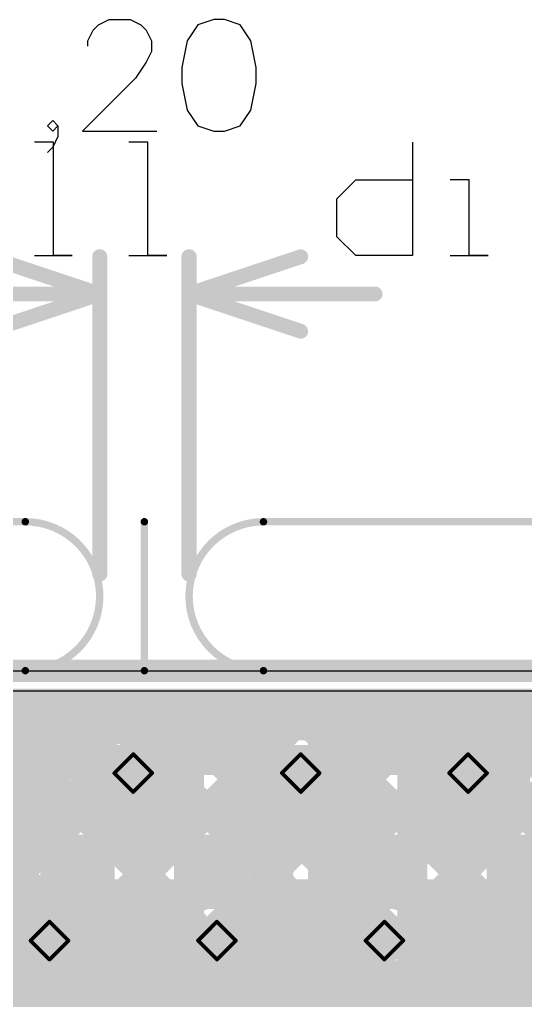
# Model space of a CAD drawing. Header units: millimetres. Extents: x 13 to 259, y -2 to 326.
# Drawn here: x 117.12 to 123.92, y 132.37 to 145.54 of the extents above; entities that cross this region are included whole.
import ezdxf

# ---------------------------------------------------------------- set-up
doc = ezdxf.new("R2010")
doc.units = ezdxf.units.MM
for name, color, linetype in [('BottomLayer', 5, 'Continuous'), ('ConnectLayer', 7, 'Continuous'), ('DrillDrawing', 1, 'Continuous'), ('Mechanical14', 56, 'Continuous'), ('Mechanical34', 56, 'Continuous'), ('Mechanical9', 56, 'Continuous'), ('MidLayer1', 16, 'Continuous'), ('MidLayer2', 76, 'Continuous'), ('MidLayer3', 90, 'Continuous'), ('MidLayer4', 156, 'Continuous'), ('MidLayer5', 130, 'Continuous'), ('MidLayer6', 216, 'Continuous'), ('MultiLayer', 9, 'Continuous'), ('TopLayer', 1, 'Continuous')]:
    doc.layers.add(name, color=color, linetype=linetype)

msp = doc.modelspace()

# ---------------------------------------------------------------- linework, layer by layer
at = {"layer": 'BottomLayer', "const_width": 0.3}
for points in [[(118.5, 135.425, 1), (118.8, 135.425, 1)], [(120.75, 135.425, 1), (121.05, 135.425, 1)], [(123, 135.425, 1), (123.3, 135.425, 1)], [(117.375, 133.175, 1), (117.675, 133.175, 1)], [(119.625, 133.175, 1), (119.925, 133.175, 1)], [(121.875, 133.175, 1), (122.175, 133.175, 1)]]:
    msp.add_lwpolyline(points, format="xyb", close=True, dxfattribs=at)
at = {"layer": 'ConnectLayer'}
msp.add_line((67.8, 136.8), (151.8, 136.8), dxfattribs=at)
msp.add_line((67.8, 136.8), (151.8, 136.8), dxfattribs=at)
at = {"layer": 'ConnectLayer', "const_width": 0.4}
for points in [[(90.1, 136.36), (151.36, 136.36)], [(90.1, 136.36), (151.36, 136.36)], [(112.67, 131.338), (117.692, 136.36)], [(113.107, 136.36), (117.521, 131.946)], [(113.614, 131.433), (118.541, 136.36)], [(113.955, 136.36), (117.945, 132.37)], [(114.637, 136.36), (132.031, 136.36)], [(114.637, 136.36), (132.031, 136.36)], [(114.707, 131.678), (119.389, 136.36)], [(114.804, 136.36), (118.452, 132.711)], [(115.156, 131.278), (120.238, 136.36)], [(115.534, 130.808), (121.087, 136.36)], [(115.652, 136.36), (119.301, 132.711)], [(115.658, 133.477), (118.541, 136.36)], [(115.658, 133.477), (118.541, 136.36)], [(116.501, 136.36), (119.28, 133.581)], [(116.501, 136.36), (119.28, 133.581)], [(116.501, 136.36), (120.149, 132.711)], [(116.995, 135.662), (117.692, 136.36)], [(116.995, 135.662), (117.692, 136.36)], [(117, 132.35), (117, 136.36)], [(117.349, 136.36), (118.053, 135.656)], [(117.349, 136.36), (118.053, 135.656)], [(117.349, 136.36), (120.998, 132.711)], [(117.6, 132.35), (117.6, 136.36)], [(118.198, 136.36), (118.509, 136.049)], [(118.198, 136.36), (118.509, 136.049)], [(118.198, 136.36), (121.847, 132.711)], [(118.2, 132.35), (118.2, 136.36)], [(118.287, 132.711), (121.935, 136.36)], [(118.8, 132.35), (118.8, 136.36)], [(118.994, 135.965), (119.389, 136.36)], [(118.994, 135.965), (119.389, 136.36)], [(119.047, 136.36), (121.688, 133.719)], [(119.047, 136.36), (121.688, 133.719)], [(119.047, 136.36), (122.695, 132.711)], [(119.135, 132.711), (122.784, 136.36)], [(119.29, 135.412), (120.238, 136.36)], [(119.29, 135.412), (120.238, 136.36)], [(119.4, 132.35), (119.4, 136.36)], [(119.895, 136.36), (120.414, 135.841)], [(119.895, 136.36), (120.414, 135.841)], [(119.895, 136.36), (123.544, 132.711)], [(119.984, 132.711), (123.632, 136.36)], [(120, 132.35), (120, 136.36)], [(120.131, 133.707), (122.784, 136.36)], [(120.131, 133.707), (122.784, 136.36)], [(120.6, 132.35), (120.6, 136.36)], [(120.744, 136.36), (121.058, 136.045)], [(120.744, 136.36), (121.058, 136.045)], [(120.744, 136.36), (124.392, 132.711)], [(120.78, 136.054), (121.087, 136.36)], [(120.78, 136.054), (121.087, 136.36)], [(120.832, 132.711), (124.481, 136.36)], [(121.2, 132.35), (121.2, 136.36)], [(121.4, 135.825), (121.935, 136.36)], [(121.4, 135.825), (121.935, 136.36)], [(121.592, 136.36), (122.51, 135.442)], [(121.592, 136.36), (122.51, 135.442)], [(121.592, 136.36), (125.241, 132.711)], [(121.681, 132.711), (125.329, 136.36)], [(121.8, 132.35), (121.8, 136.36)], [(122.4, 132.35), (122.4, 136.36)], [(122.441, 136.36), (122.825, 135.976)], [(122.441, 136.36), (122.825, 135.976)], [(122.441, 136.36), (126.841, 131.96)], [(122.529, 132.711), (126.178, 136.36)], [(122.533, 133.564), (125.329, 136.36)], [(122.533, 133.564), (125.329, 136.36)], [(123, 132.35), (123, 136.36)], [(123.289, 136.36), (126.048, 133.601)], [(123.289, 136.36), (126.048, 133.601)], [(123.289, 136.36), (127.689, 131.96)], [(123.315, 136.043), (123.632, 136.36)], [(123.315, 136.043), (123.632, 136.36)], [(123.378, 132.711), (127.026, 136.36)], [(123.6, 132.35), (123.6, 136.36)], [(123.755, 135.634), (124.481, 136.36)], [(123.755, 135.634), (124.481, 136.36)], [(68.24, 136.2), (151.36, 136.2)], [(68.24, 135.6), (151.36, 135.6)], [(118.125, 133.398), (120.271, 135.545)], [(118.125, 133.398), (120.271, 135.545)], [(121.52, 135.583), (123.684, 133.42)], [(121.52, 135.583), (123.684, 133.42)], [(119.274, 135.284), (121.385, 133.173)], [(119.274, 135.284), (121.385, 133.173)], [(120.414, 133.142), (122.532, 135.26)], [(120.414, 133.142), (122.532, 135.26)], [(114.707, 131.678), (118.11, 135.081)], [(115.619, 132.59), (118.11, 135.081)], [(116.936, 135.076), (121.331, 130.681)], [(116.936, 135.076), (119.422, 132.59)], [(123.701, 135.1), (126.025, 132.776)], [(123.701, 135.1), (126.025, 132.776)], [(68.24, 135), (151.36, 135)], [(118.284, 128.466), (124.876, 135.058)], [(122.356, 132.538), (124.876, 135.058)], [(115.223, 129.648), (120.5, 134.925)], [(118.165, 132.59), (120.5, 134.925)], [(118.881, 134.828), (119.909, 133.801)], [(118.881, 134.828), (119.909, 133.801)], [(121.316, 134.939), (126.559, 129.696)], [(121.316, 134.939), (123.615, 132.64)], [(121.928, 133.808), (122.941, 134.82)], [(121.928, 133.808), (122.941, 134.82)], [(116.378, 134.785), (117.368, 133.796)], [(116.378, 134.785), (117.368, 133.796)], [(117.675, 133.797), (118.663, 134.785)], [(117.675, 133.797), (118.663, 134.785)], [(123.167, 134.785), (124.15, 133.803)], [(123.167, 134.785), (124.15, 133.803)], [(68.24, 134.4), (151.36, 134.4)], [(68.24, 133.8), (151.36, 133.8)], [(115.735, 133.732), (119.832, 129.635)], [(116.121, 128.001), (121.392, 133.272)], [(120.401, 133.309), (123.266, 130.444)], [(120.401, 133.309), (121.119, 132.59)], [(120.711, 132.59), (121.392, 133.272)], [(68.24, 133.2), (151.36, 133.2)], [(118.146, 133.018), (121.636, 129.528)], [(118.146, 133.018), (118.574, 132.59)], [(121.766, 131.1), (123.661, 132.995)], [(123.306, 132.64), (123.661, 132.995)], [(122.569, 132.838), (125.548, 129.859)], [(122.569, 132.838), (122.771, 132.636)], [(115.54, 129.116), (119.243, 132.819)], [(115.875, 130.3), (118.287, 132.711)], [(115.875, 130.3), (118.287, 132.711)], [(118.287, 132.711), (125.923, 132.711)], [(119.014, 132.59), (119.243, 132.819)], [(111.689, 132.6), (151.36, 132.6)], [(113.698, 124.729), (121.636, 132.667)], [(115.088, 132.59), (117.265, 132.59)], [(115.534, 130.808), (117.302, 132.575)], [(117.742, 132.573), (120.35, 129.966)], [(117.785, 132.59), (119.515, 132.59)], [(120.035, 132.59), (121.765, 132.59)], [(120.181, 132.68), (121.762, 131.099)], [(120.181, 132.68), (120.271, 132.59)], [(121.559, 132.59), (121.636, 132.667)], [(122.839, 132.64), (123.924, 132.64)], [(115.713, 128.441), (119.808, 132.536)], [(122.023, 132.535), (123.534, 131.024)], [(122.381, 130.866), (124.08, 132.565)], [(111.939, 132.35), (146.59, 132.35)]]:
    msp.add_lwpolyline(points, dxfattribs=at)
at = {"layer": 'ConnectLayer'}
for points, const_width in [([(116.9, 136.36, 1), (117.1, 136.36, 1)], 0.2), ([(117.249, 136.36, 1), (117.449, 136.36, 1)], 0.2), ([(117.249, 136.36, 1), (117.449, 136.36, 1)], 0.2), ([(117.249, 136.36, 1), (117.449, 136.36, 1)], 0.2), ([(117.5, 136.36, 1), (117.7, 136.36, 1)], 0.2), ([(117.592, 136.36, 1), (117.792, 136.36, 1)], 0.2), ([(117.592, 136.36, 1), (117.792, 136.36, 1)], 0.2), ([(117.592, 136.36, 1), (117.792, 136.36, 1)], 0.2), ([(118.098, 136.36, 1), (118.298, 136.36, 1)], 0.2), ([(118.098, 136.36, 1), (118.298, 136.36, 1)], 0.2), ([(118.098, 136.36, 1), (118.298, 136.36, 1)], 0.2), ([(118.1, 136.36, 1), (118.3, 136.36, 1)], 0.2), ([(118.441, 136.36, 1), (118.641, 136.36, 1)], 0.2), ([(118.441, 136.36, 1), (118.641, 136.36, 1)], 0.2), ([(118.441, 136.36, 1), (118.641, 136.36, 1)], 0.2), ([(118.7, 136.36, 1), (118.9, 136.36, 1)], 0.2), ([(118.947, 136.36, 1), (119.147, 136.36, 1)], 0.2), ([(118.947, 136.36, 1), (119.147, 136.36, 1)], 0.2), ([(118.947, 136.36, 1), (119.147, 136.36, 1)], 0.2), ([(119.289, 136.36, 1), (119.489, 136.36, 1)], 0.2), ([(119.289, 136.36, 1), (119.489, 136.36, 1)], 0.2), ([(119.289, 136.36, 1), (119.489, 136.36, 1)], 0.2), ([(119.3, 136.36, 1), (119.5, 136.36, 1)], 0.2), ([(119.795, 136.36, 1), (119.995, 136.36, 1)], 0.2), ([(119.795, 136.36, 1), (119.995, 136.36, 1)], 0.2), ([(119.795, 136.36, 1), (119.995, 136.36, 1)], 0.2), ([(119.9, 136.36, 1), (120.1, 136.36, 1)], 0.2), ([(120.138, 136.36, 1), (120.338, 136.36, 1)], 0.2), ([(120.138, 136.36, 1), (120.338, 136.36, 1)], 0.2), ([(120.138, 136.36, 1), (120.338, 136.36, 1)], 0.2), ([(120.5, 136.36, 1), (120.7, 136.36, 1)], 0.2), ([(120.644, 136.36, 1), (120.844, 136.36, 1)], 0.2), ([(120.644, 136.36, 1), (120.844, 136.36, 1)], 0.2), ([(120.644, 136.36, 1), (120.844, 136.36, 1)], 0.2), ([(120.987, 136.36, 1), (121.187, 136.36, 1)], 0.2), ([(120.987, 136.36, 1), (121.187, 136.36, 1)], 0.2), ([(120.987, 136.36, 1), (121.187, 136.36, 1)], 0.2), ([(121.1, 136.36, 1), (121.3, 136.36, 1)], 0.2), ([(121.492, 136.36, 1), (121.692, 136.36, 1)], 0.2), ([(121.492, 136.36, 1), (121.692, 136.36, 1)], 0.2), ([(121.492, 136.36, 1), (121.692, 136.36, 1)], 0.2), ([(121.7, 136.36, 1), (121.9, 136.36, 1)], 0.2), ([(121.835, 136.36, 1), (122.035, 136.36, 1)], 0.2), ([(121.835, 136.36, 1), (122.035, 136.36, 1)], 0.2), ([(121.835, 136.36, 1), (122.035, 136.36, 1)], 0.2), ([(122.3, 136.36, 1), (122.5, 136.36, 1)], 0.2), ([(122.341, 136.36, 1), (122.541, 136.36, 1)], 0.2), ([(122.341, 136.36, 1), (122.541, 136.36, 1)], 0.2), ([(122.341, 136.36, 1), (122.541, 136.36, 1)], 0.2), ([(122.684, 136.36, 1), (122.884, 136.36, 1)], 0.2), ([(122.684, 136.36, 1), (122.884, 136.36, 1)], 0.2), ([(122.684, 136.36, 1), (122.884, 136.36, 1)], 0.2), ([(122.9, 136.36, 1), (123.1, 136.36, 1)], 0.2), ([(123.189, 136.36, 1), (123.389, 136.36, 1)], 0.2), ([(123.189, 136.36, 1), (123.389, 136.36, 1)], 0.2), ([(123.189, 136.36, 1), (123.389, 136.36, 1)], 0.2), ([(123.5, 136.36, 1), (123.7, 136.36, 1)], 0.2), ([(123.532, 136.36, 1), (123.732, 136.36, 1)], 0.2), ([(123.532, 136.36, 1), (123.732, 136.36, 1)], 0.2), ([(123.532, 136.36, 1), (123.732, 136.36, 1)], 0.2), ([(117.04, 135.425, 1), (115.76, 135.425, 1)], 0.4), ([(117.04, 135.425, 1), (115.76, 135.425, 1)], 0.4), ([(119.29, 135.425, 1), (118.01, 135.425, 1)], 0.4), ([(119.29, 135.425, 1), (118.01, 135.425, 1)], 0.4), ([(118.409, 136.049, 1), (118.609, 136.049, 1)], 0.2), ([(118.409, 136.049, 1), (118.609, 136.049, 1)], 0.2), ([(121.54, 135.425, 1), (120.26, 135.425, 1)], 0.4), ([(121.54, 135.425, 1), (120.26, 135.425, 1)], 0.4), ([(120.68, 136.054, 1), (120.88, 136.054, 1)], 0.2), ([(120.68, 136.054, 1), (120.88, 136.054, 1)], 0.2), ([(120.958, 136.045, 1), (121.158, 136.045, 1)], 0.2), ([(120.958, 136.045, 1), (121.158, 136.045, 1)], 0.2), ([(123.79, 135.425, 1), (122.51, 135.425, 1)], 0.4), ([(123.79, 135.425, 1), (122.51, 135.425, 1)], 0.4), ([(123.215, 136.043, 1), (123.415, 136.043, 1)], 0.2), ([(123.215, 136.043, 1), (123.415, 136.043, 1)], 0.2), ([(118.894, 135.965, 1), (119.094, 135.965, 1)], 0.2), ([(118.894, 135.965, 1), (119.094, 135.965, 1)], 0.2), ([(122.725, 135.976, 1), (122.925, 135.976, 1)], 0.2), ([(122.725, 135.976, 1), (122.925, 135.976, 1)], 0.2), ([(120.314, 135.841, 1), (120.514, 135.841, 1)], 0.2), ([(120.314, 135.841, 1), (120.514, 135.841, 1)], 0.2), ([(121.3, 135.825, 1), (121.5, 135.825, 1)], 0.2), ([(121.3, 135.825, 1), (121.5, 135.825, 1)], 0.2), ([(116.895, 135.662, 1), (117.095, 135.662, 1)], 0.2), ([(116.895, 135.662, 1), (117.095, 135.662, 1)], 0.2), ([(117.953, 135.656, 1), (118.153, 135.656, 1)], 0.2), ([(117.953, 135.656, 1), (118.153, 135.656, 1)], 0.2), ([(123.655, 135.634, 1), (123.855, 135.634, 1)], 0.2), ([(123.655, 135.634, 1), (123.855, 135.634, 1)], 0.2), ([(120.171, 135.545, 1), (120.371, 135.545, 1)], 0.2), ([(120.171, 135.545, 1), (120.371, 135.545, 1)], 0.2), ([(121.42, 135.583, 1), (121.62, 135.583, 1)], 0.2), ([(121.42, 135.583, 1), (121.62, 135.583, 1)], 0.2), ([(116.94, 135.425, 1), (117.14, 135.425, 1)], 0.2), ([(116.94, 135.425, 1), (117.14, 135.425, 1)], 0.2), ([(117.91, 135.425, 1), (118.11, 135.425, 1)], 0.2), ([(117.91, 135.425, 1), (118.11, 135.425, 1)], 0.2), ([(119.19, 135.425, 1), (119.39, 135.425, 1)], 0.2), ([(119.19, 135.425, 1), (119.39, 135.425, 1)], 0.2), ([(119.19, 135.412, 1), (119.39, 135.412, 1)], 0.2), ([(119.19, 135.412, 1), (119.39, 135.412, 1)], 0.2), ([(120.16, 135.425, 1), (120.36, 135.425, 1)], 0.2), ([(120.16, 135.425, 1), (120.36, 135.425, 1)], 0.2), ([(121.44, 135.425, 1), (121.64, 135.425, 1)], 0.2), ([(121.44, 135.425, 1), (121.64, 135.425, 1)], 0.2), ([(122.41, 135.442, 1), (122.61, 135.442, 1)], 0.2), ([(122.41, 135.442, 1), (122.61, 135.442, 1)], 0.2), ([(122.41, 135.425, 1), (122.61, 135.425, 1)], 0.2), ([(122.41, 135.425, 1), (122.61, 135.425, 1)], 0.2), ([(123.69, 135.425, 1), (123.89, 135.425, 1)], 0.2), ([(123.69, 135.425, 1), (123.89, 135.425, 1)], 0.2), ([(119.174, 135.284, 1), (119.374, 135.284, 1)], 0.2), ([(119.174, 135.284, 1), (119.374, 135.284, 1)], 0.2), ([(122.432, 135.26, 1), (122.632, 135.26, 1)], 0.2), ([(122.432, 135.26, 1), (122.632, 135.26, 1)], 0.2), ([(116.836, 135.076, 1), (117.036, 135.076, 1)], 0.2), ([(116.836, 135.076, 1), (117.036, 135.076, 1)], 0.2), ([(118.01, 135.081, 1), (118.21, 135.081, 1)], 0.2), ([(118.01, 135.081, 1), (118.21, 135.081, 1)], 0.2), ([(123.601, 135.1, 1), (123.801, 135.1, 1)], 0.2), ([(123.601, 135.1, 1), (123.801, 135.1, 1)], 0.2), ([(118.781, 134.828, 1), (118.981, 134.828, 1)], 0.2), ([(118.781, 134.828, 1), (118.981, 134.828, 1)], 0.2), ([(120.4, 134.925, 1), (120.6, 134.925, 1)], 0.2), ([(120.4, 134.925, 1), (120.6, 134.925, 1)], 0.2), ([(121.216, 134.939, 1), (121.416, 134.939, 1)], 0.2), ([(121.216, 134.939, 1), (121.416, 134.939, 1)], 0.2), ([(122.841, 134.82, 1), (123.041, 134.82, 1)], 0.2), ([(122.841, 134.82, 1), (123.041, 134.82, 1)], 0.2), ([(118.563, 134.785, 1), (118.763, 134.785, 1)], 0.2), ([(118.563, 134.785, 1), (118.763, 134.785, 1)], 0.2), ([(123.067, 134.785, 1), (123.267, 134.785, 1)], 0.2), ([(123.067, 134.785, 1), (123.267, 134.785, 1)], 0.2), ([(118.165, 133.175, 1), (116.885, 133.175, 1)], 0.4), ([(117.268, 133.796, 1), (117.468, 133.796, 1)], 0.2), ([(117.268, 133.796, 1), (117.468, 133.796, 1)], 0.2), ([(117.575, 133.797, 1), (117.775, 133.797, 1)], 0.2), ([(117.575, 133.797, 1), (117.775, 133.797, 1)], 0.2), ([(120.415, 133.175, 1), (119.135, 133.175, 1)], 0.4), ([(119.809, 133.801, 1), (120.009, 133.801, 1)], 0.2), ([(119.809, 133.801, 1), (120.009, 133.801, 1)], 0.2), ([(122.665, 133.175, 1), (121.385, 133.175, 1)], 0.4), ([(121.828, 133.808, 1), (122.028, 133.808, 1)], 0.2), ([(121.828, 133.808, 1), (122.028, 133.808, 1)], 0.2), ([(124.915, 133.175, 1), (123.635, 133.175, 1)], 0.4), ([(120.031, 133.707, 1), (120.231, 133.707, 1)], 0.2), ([(120.031, 133.707, 1), (120.231, 133.707, 1)], 0.2), ([(121.588, 133.719, 1), (121.788, 133.719, 1)], 0.2), ([(121.588, 133.719, 1), (121.788, 133.719, 1)], 0.2), ([(119.18, 133.581, 1), (119.38, 133.581, 1)], 0.2), ([(119.18, 133.581, 1), (119.38, 133.581, 1)], 0.2), ([(122.433, 133.564, 1), (122.633, 133.564, 1)], 0.2), ([(122.433, 133.564, 1), (122.633, 133.564, 1)], 0.2), ([(118.025, 133.398, 1), (118.225, 133.398, 1)], 0.2), ([(118.025, 133.398, 1), (118.225, 133.398, 1)], 0.2), ([(123.584, 133.42, 1), (123.784, 133.42, 1)], 0.2), ([(123.584, 133.42, 1), (123.784, 133.42, 1)], 0.2), ([(120.301, 133.309, 1), (120.501, 133.309, 1)], 0.2), ([(120.301, 133.309, 1), (120.501, 133.309, 1)], 0.2), ([(121.292, 133.272, 1), (121.492, 133.272, 1)], 0.2), ([(121.292, 133.272, 1), (121.492, 133.272, 1)], 0.2), ([(118.065, 133.175, 1), (118.265, 133.175, 1)], 0.2), ([(118.065, 133.175, 1), (118.265, 133.175, 1)], 0.2), ([(118.065, 133.175, 1), (118.265, 133.175, 1)], 0.2), ([(119.035, 133.175, 1), (119.235, 133.175, 1)], 0.2), ([(120.314, 133.142, 1), (120.514, 133.142, 1)], 0.2), ([(120.314, 133.142, 1), (120.514, 133.142, 1)], 0.2), ([(120.315, 133.175, 1), (120.515, 133.175, 1)], 0.2), ([(120.315, 133.175, 1), (120.515, 133.175, 1)], 0.2), ([(120.315, 133.175, 1), (120.515, 133.175, 1)], 0.2), ([(121.285, 133.175, 1), (121.485, 133.175, 1)], 0.2), ([(121.285, 133.173, 1), (121.485, 133.173, 1)], 0.2), ([(121.285, 133.173, 1), (121.485, 133.173, 1)], 0.2), ([(122.565, 133.175, 1), (122.765, 133.175, 1)], 0.2), ([(122.565, 133.175, 1), (122.765, 133.175, 1)], 0.2), ([(122.565, 133.175, 1), (122.765, 133.175, 1)], 0.2), ([(123.535, 133.175, 1), (123.735, 133.175, 1)], 0.2), ([(118.046, 133.018, 1), (118.246, 133.018, 1)], 0.2), ([(118.046, 133.018, 1), (118.246, 133.018, 1)], 0.2), ([(123.561, 132.995, 1), (123.761, 132.995, 1)], 0.2), ([(123.561, 132.995, 1), (123.761, 132.995, 1)], 0.2), ([(122.469, 132.838, 1), (122.669, 132.838, 1)], 0.2), ([(122.469, 132.838, 1), (122.669, 132.838, 1)], 0.2), ([(118.187, 132.711, 1), (118.387, 132.711, 1)], 0.2), ([(118.187, 132.711, 1), (118.387, 132.711, 1)], 0.2), ([(118.187, 132.711, 1), (118.387, 132.711, 1)], 0.2), ([(118.187, 132.711, 1), (118.387, 132.711, 1)], 0.2), ([(118.352, 132.711, 1), (118.552, 132.711, 1)], 0.2), ([(119.035, 132.711, 1), (119.235, 132.711, 1)], 0.2), ([(119.143, 132.819, 1), (119.343, 132.819, 1)], 0.2), ([(119.143, 132.819, 1), (119.343, 132.819, 1)], 0.2), ([(119.201, 132.711, 1), (119.401, 132.711, 1)], 0.2), ([(119.884, 132.711, 1), (120.084, 132.711, 1)], 0.2), ([(120.049, 132.711, 1), (120.249, 132.711, 1)], 0.2), ([(120.732, 132.711, 1), (120.932, 132.711, 1)], 0.2), ([(120.898, 132.711, 1), (121.098, 132.711, 1)], 0.2), ([(121.581, 132.711, 1), (121.781, 132.711, 1)], 0.2), ([(121.747, 132.711, 1), (121.947, 132.711, 1)], 0.2), ([(122.429, 132.711, 1), (122.629, 132.711, 1)], 0.2), ([(122.595, 132.711, 1), (122.795, 132.711, 1)], 0.2), ([(123.278, 132.711, 1), (123.478, 132.711, 1)], 0.2), ([(123.444, 132.711, 1), (123.644, 132.711, 1)], 0.2), ([(117.165, 132.59, 1), (117.365, 132.59, 1)], 0.2), ([(117.165, 132.59, 1), (117.365, 132.59, 1)], 0.2), ([(117.202, 132.575, 1), (117.402, 132.575, 1)], 0.2), ([(117.642, 132.573, 1), (117.842, 132.573, 1)], 0.2), ([(117.685, 132.59, 1), (117.885, 132.59, 1)], 0.2), ([(117.685, 132.59, 1), (117.885, 132.59, 1)], 0.2), ([(118.065, 132.59, 1), (118.265, 132.59, 1)], 0.2), ([(118.474, 132.59, 1), (118.674, 132.59, 1)], 0.2), ([(118.914, 132.59, 1), (119.114, 132.59, 1)], 0.2), ([(119.322, 132.59, 1), (119.522, 132.59, 1)], 0.2), ([(119.415, 132.59, 1), (119.615, 132.59, 1)], 0.2), ([(119.415, 132.59, 1), (119.615, 132.59, 1)], 0.2), ([(119.935, 132.59, 1), (120.135, 132.59, 1)], 0.2), ([(119.935, 132.59, 1), (120.135, 132.59, 1)], 0.2), ([(120.081, 132.68, 1), (120.281, 132.68, 1)], 0.2), ([(120.081, 132.68, 1), (120.281, 132.68, 1)], 0.2), ([(120.171, 132.59, 1), (120.371, 132.59, 1)], 0.2), ([(120.611, 132.59, 1), (120.811, 132.59, 1)], 0.2), ([(121.019, 132.59, 1), (121.219, 132.59, 1)], 0.2), ([(121.459, 132.59, 1), (121.659, 132.59, 1)], 0.2), ([(121.536, 132.667, 1), (121.736, 132.667, 1)], 0.2), ([(121.536, 132.667, 1), (121.736, 132.667, 1)], 0.2), ([(121.665, 132.59, 1), (121.865, 132.59, 1)], 0.2), ([(121.665, 132.59, 1), (121.865, 132.59, 1)], 0.2), ([(122.149, 132.576, 1), (122.349, 132.576, 1)], 0.2), ([(122.149, 132.576, 1), (122.349, 132.576, 1)], 0.2), ([(122.149, 132.576, 1), (122.349, 132.576, 1)], 0.2), ([(122.671, 132.636, 1), (122.871, 132.636, 1)], 0.2), ([(122.739, 132.64, 1), (122.939, 132.64, 1)], 0.2), ([(122.739, 132.64, 1), (122.939, 132.64, 1)], 0.2), ([(122.739, 132.64, 1), (122.939, 132.64, 1)], 0.2), ([(123.206, 132.64, 1), (123.406, 132.64, 1)], 0.2), ([(123.515, 132.64, 1), (123.715, 132.64, 1)], 0.2), ([(123.824, 132.64, 1), (124.024, 132.64, 1)], 0.2), ([(123.824, 132.64, 1), (124.024, 132.64, 1)], 0.2), ([(119.708, 132.536, 1), (119.908, 132.536, 1)], 0.2), ([(121.923, 132.535, 1), (122.123, 132.535, 1)], 0.2), ([(122.256, 132.538, 1), (122.456, 132.538, 1)], 0.2), ([(122.354, 132.479, 1), (122.554, 132.479, 1)], 0.2), ([(122.354, 132.479, 1), (122.554, 132.479, 1)], 0.2), ([(122.354, 132.479, 1), (122.554, 132.479, 1)], 0.2), ([(122.354, 132.479, 1), (122.554, 132.479, 1)], 0.2), ([(123.98, 132.565, 1), (124.18, 132.565, 1)], 0.2), ([(116.9, 132.35, 1), (117.1, 132.35, 1)], 0.2), ([(117.5, 132.35, 1), (117.7, 132.35, 1)], 0.2), ([(117.845, 132.37, 1), (118.045, 132.37, 1)], 0.2), ([(118.1, 132.35, 1), (118.3, 132.35, 1)], 0.2), ([(118.7, 132.35, 1), (118.9, 132.35, 1)], 0.2), ([(119.3, 132.35, 1), (119.5, 132.35, 1)], 0.2), ([(119.9, 132.35, 1), (120.1, 132.35, 1)], 0.2), ([(120.5, 132.35, 1), (120.7, 132.35, 1)], 0.2), ([(121.1, 132.35, 1), (121.3, 132.35, 1)], 0.2), ([(121.7, 132.35, 1), (121.9, 132.35, 1)], 0.2), ([(122.3, 132.35, 1), (122.5, 132.35, 1)], 0.2), ([(122.9, 132.35, 1), (123.1, 132.35, 1)], 0.2), ([(123.5, 132.35, 1), (123.7, 132.35, 1)], 0.2)]:
    msp.add_lwpolyline(points, format="xyb", close=True, dxfattribs=dict(at, const_width=const_width))
at = {"layer": 'ConnectLayer', "const_width": 0.4}
for points in [[(117.265, 132.59, -1.843186), (118.165, 133.175)], [(119.515, 132.59, -1.843186), (120.415, 133.175)], [(121.765, 132.59, -1.843186), (122.665, 133.175)], [(123.924, 132.64, -1.676089), (124.915, 133.175)], [(118.165, 133.175, -0.296564), (117.785, 132.59)], [(120.415, 133.175, -0.296564), (120.035, 132.59)], [(122.665, 133.175, -0.312894), (122.249, 132.576)], [(122.249, 132.576, -0.105935), (122.454, 132.479)], [(122.249, 132.576, -0.105935), (122.454, 132.479)], [(122.454, 132.479, -0.201149), (122.839, 132.64)], [(122.454, 132.479, -0.201149), (122.839, 132.64)]]:
    msp.add_lwpolyline(points, format="xyb", dxfattribs=at)
at = {"layer": 'DrillDrawing', "const_width": 0.0508}
for points in [[(118.396, 135.425), (118.65, 135.679)], [(118.65, 135.679), (118.904, 135.425)], [(120.646, 135.425), (120.9, 135.679)], [(120.9, 135.679), (121.154, 135.425)], [(122.896, 135.425), (123.15, 135.679)], [(123.15, 135.679), (123.404, 135.425)], [(118.396, 135.425), (118.65, 135.171)], [(118.65, 135.171), (118.904, 135.425)], [(120.646, 135.425), (120.9, 135.171)], [(120.9, 135.171), (121.154, 135.425)], [(122.896, 135.425), (123.15, 135.171)], [(123.15, 135.171), (123.404, 135.425)], [(117.271, 133.175), (117.525, 133.429)], [(117.525, 133.429), (117.779, 133.175)], [(119.521, 133.175), (119.775, 133.429)], [(119.775, 133.429), (120.029, 133.175)], [(121.771, 133.175), (122.025, 133.429)], [(122.025, 133.429), (122.279, 133.175)], [(117.271, 133.175), (117.525, 132.921)], [(117.525, 132.921), (117.779, 133.175)], [(119.521, 133.175), (119.775, 132.921)], [(119.775, 132.921), (120.029, 133.175)], [(121.771, 133.175), (122.025, 132.921)], [(122.025, 132.921), (122.279, 133.175)]]:
    msp.add_lwpolyline(points, dxfattribs=at)
at = {"layer": 'DrillDrawing', "const_width": 0.0254}
for points in [[(118.637, 135.679, 1), (118.663, 135.679, 1)], [(118.637, 135.679, 1), (118.663, 135.679, 1)], [(120.887, 135.679, 1), (120.913, 135.679, 1)], [(120.887, 135.679, 1), (120.913, 135.679, 1)], [(123.137, 135.679, 1), (123.163, 135.679, 1)], [(123.137, 135.679, 1), (123.163, 135.679, 1)], [(118.383, 135.425, 1), (118.409, 135.425, 1)], [(118.383, 135.425, 1), (118.409, 135.425, 1)], [(118.891, 135.425, 1), (118.917, 135.425, 1)], [(118.891, 135.425, 1), (118.917, 135.425, 1)], [(120.633, 135.425, 1), (120.659, 135.425, 1)], [(120.633, 135.425, 1), (120.659, 135.425, 1)], [(121.141, 135.425, 1), (121.167, 135.425, 1)], [(121.141, 135.425, 1), (121.167, 135.425, 1)], [(122.883, 135.425, 1), (122.909, 135.425, 1)], [(122.883, 135.425, 1), (122.909, 135.425, 1)], [(123.391, 135.425, 1), (123.417, 135.425, 1)], [(123.391, 135.425, 1), (123.417, 135.425, 1)], [(118.637, 135.171, 1), (118.663, 135.171, 1)], [(118.637, 135.171, 1), (118.663, 135.171, 1)], [(120.887, 135.171, 1), (120.913, 135.171, 1)], [(120.887, 135.171, 1), (120.913, 135.171, 1)], [(123.137, 135.171, 1), (123.163, 135.171, 1)], [(123.137, 135.171, 1), (123.163, 135.171, 1)], [(117.512, 133.429, 1), (117.538, 133.429, 1)], [(117.512, 133.429, 1), (117.538, 133.429, 1)], [(119.762, 133.429, 1), (119.788, 133.429, 1)], [(119.762, 133.429, 1), (119.788, 133.429, 1)], [(122.012, 133.429, 1), (122.038, 133.429, 1)], [(122.012, 133.429, 1), (122.038, 133.429, 1)], [(117.258, 133.175, 1), (117.284, 133.175, 1)], [(117.258, 133.175, 1), (117.284, 133.175, 1)], [(117.766, 133.175, 1), (117.792, 133.175, 1)], [(117.766, 133.175, 1), (117.792, 133.175, 1)], [(119.508, 133.175, 1), (119.534, 133.175, 1)], [(119.508, 133.175, 1), (119.534, 133.175, 1)], [(120.016, 133.175, 1), (120.042, 133.175, 1)], [(120.016, 133.175, 1), (120.042, 133.175, 1)], [(121.758, 133.175, 1), (121.784, 133.175, 1)], [(121.758, 133.175, 1), (121.784, 133.175, 1)], [(122.266, 133.175, 1), (122.292, 133.175, 1)], [(122.266, 133.175, 1), (122.292, 133.175, 1)], [(117.512, 132.921, 1), (117.538, 132.921, 1)], [(117.512, 132.921, 1), (117.538, 132.921, 1)], [(119.762, 132.921, 1), (119.788, 132.921, 1)], [(119.762, 132.921, 1), (119.788, 132.921, 1)], [(122.012, 132.921, 1), (122.038, 132.921, 1)], [(122.012, 132.921, 1), (122.038, 132.921, 1)]]:
    msp.add_lwpolyline(points, format="xyb", close=True, dxfattribs=at)
at = {"layer": 'Mechanical14'}
for p, q in [((117.577, 143.899), (117.324, 143.899)), ((117.577, 142.375), (117.577, 143.899)), ((118.847, 143.899), (118.593, 143.899)), ((118.847, 142.375), (118.847, 143.899)), ((122.402, 143.899), (122.402, 142.375)), ((121.386, 143.137), (121.64, 143.391)), ((121.64, 143.391), (122.402, 143.391)), ((123.164, 143.391), (122.91, 143.391)), ((123.164, 142.375), (123.164, 143.391)), ((121.386, 142.629), (121.386, 143.137)), ((121.64, 142.375), (121.386, 142.629)), ((117.324, 142.375), (117.831, 142.375)), ((117.831, 142.375), (117.577, 142.375)), ((118.593, 142.375), (119.101, 142.375)), ((119.101, 142.375), (118.847, 142.375)), ((122.402, 142.375), (121.64, 142.375)), ((122.91, 142.375), (123.418, 142.375)), ((123.418, 142.375), (123.164, 142.375))]:
    msp.add_line(p, q, dxfattribs=at)
at = {"layer": 'Mechanical14', "const_width": 0.3}
msp.add_lwpolyline([(90.1, 136.8), (151.8, 136.8)], dxfattribs=at)
at = {"layer": 'Mechanical34', "const_width": 0.1}
msp.add_lwpolyline([(68.2, 136.85), (151.8, 136.85)], dxfattribs=at)
at = {"layer": 'Mechanical9'}
for p, q in [((118.111, 145.401), (118.182, 145.473)), ((118.182, 145.473), (118.325, 145.544)), ((118.325, 145.544), (118.611, 145.544)), ((118.611, 145.544), (118.754, 145.473)), ((118.754, 145.473), (118.825, 145.401)), ((119.518, 145.473), (119.375, 145.258)), ((119.732, 145.544), (119.518, 145.473)), ((119.875, 145.544), (119.732, 145.544)), ((120.089, 145.473), (119.875, 145.544)), ((120.232, 145.258), (120.089, 145.473)), ((118.039, 145.258), (118.111, 145.401)), ((118.825, 145.401), (118.896, 145.258)), ((118.039, 145.187), (118.039, 145.258)), ((118.896, 145.258), (118.896, 145.116)), ((119.375, 145.258), (119.303, 144.901)), ((120.303, 144.901), (120.232, 145.258)), ((118.896, 145.116), (118.825, 144.973)), ((118.825, 144.973), (118.682, 144.758)), ((119.303, 144.901), (119.303, 144.687)), ((120.303, 144.687), (120.303, 144.901)), ((118.682, 144.758), (117.968, 144.044)), ((119.303, 144.687), (119.375, 144.33)), ((120.232, 144.33), (120.303, 144.687)), ((119.375, 144.33), (119.518, 144.116)), ((120.089, 144.116), (120.232, 144.33)), ((117.497, 144.116), (117.568, 144.187)), ((117.568, 144.044), (117.497, 144.116)), ((117.568, 144.187), (117.639, 144.116)), ((117.639, 144.116), (117.568, 144.044)), ((117.639, 144.116), (117.639, 143.973)), ((119.518, 144.116), (119.732, 144.044)), ((119.875, 144.044), (120.089, 144.116)), ((117.639, 143.973), (117.568, 143.83)), ((117.968, 144.044), (118.968, 144.044)), ((119.732, 144.044), (119.875, 144.044)), ((117.568, 143.83), (117.497, 143.759))]:
    msp.add_line(p, q, dxfattribs=at)
for points, const_width in [([(116.7, 142.359), (118.2, 141.859)], 0.2), ([(118.2, 138.1), (118.2, 142.359)], 0.203), ([(119.4, 138.1), (119.4, 142.359)], 0.203), ([(119.4, 141.859), (120.9, 142.359)], 0.2), ([(115.7, 141.859), (118.2, 141.859)], 0.2), ([(116.7, 141.359), (118.2, 141.859)], 0.2), ([(119.4, 141.859), (120.9, 141.359)], 0.2), ([(119.4, 141.859), (121.9, 141.859)], 0.2), ([(89.1, 138.8), (117.2, 138.8)], 0.1), ([(118.8, 136.8), (118.8, 138.8)], 0.1), ([(120.4, 138.8), (145.3, 138.8)], 0.1), ([(90.1, 136.8), (117.2, 136.8)], 0.1), ([(120.4, 136.8), (144.3, 136.8)], 0.1)]:
    msp.add_lwpolyline(points, dxfattribs=dict(at, const_width=const_width))
for points, const_width in [([(118.149, 142.359, 1), (118.251, 142.359, 1)], 0.102), ([(119.349, 142.359, 1), (119.451, 142.359, 1)], 0.102), ([(120.85, 142.359, 1), (120.95, 142.359, 1)], 0.1), ([(118.15, 141.859, 1), (118.25, 141.859, 1)], 0.1), ([(118.15, 141.859, 1), (118.25, 141.859, 1)], 0.1), ([(118.15, 141.859, 1), (118.25, 141.859, 1)], 0.1), ([(119.35, 141.859, 1), (119.45, 141.859, 1)], 0.1), ([(119.35, 141.859, 1), (119.45, 141.859, 1)], 0.1), ([(119.35, 141.859, 1), (119.45, 141.859, 1)], 0.1), ([(121.85, 141.859, 1), (121.95, 141.859, 1)], 0.1), ([(120.85, 141.359, 1), (120.95, 141.359, 1)], 0.1), ([(117.175, 138.8, 1), (117.225, 138.8, 1)], 0.05), ([(117.175, 138.8, 1), (117.225, 138.8, 1)], 0.05), ([(118.775, 138.8, 1), (118.825, 138.8, 1)], 0.05), ([(120.375, 138.8, 1), (120.425, 138.8, 1)], 0.05), ([(120.375, 138.8, 1), (120.425, 138.8, 1)], 0.05), ([(118.149, 138.1, 1), (118.251, 138.1, 1)], 0.102), ([(119.349, 138.1, 1), (119.451, 138.1, 1)], 0.102), ([(117.175, 136.8, 1), (117.225, 136.8, 1)], 0.05), ([(117.175, 136.8, 1), (117.225, 136.8, 1)], 0.05), ([(118.775, 136.8, 1), (118.825, 136.8, 1)], 0.05), ([(120.375, 136.8, 1), (120.425, 136.8, 1)], 0.05), ([(120.375, 136.8, 1), (120.425, 136.8, 1)], 0.05)]:
    msp.add_lwpolyline(points, format="xyb", close=True, dxfattribs=dict(at, const_width=const_width))
at = {"layer": 'Mechanical9', "const_width": 0.1}
for points in [[(117.2, 138.8, -1), (117.2, 136.8)], [(120.4, 136.8, -1), (120.4, 138.8)]]:
    msp.add_lwpolyline(points, format="xyb", dxfattribs=at)
at = {"layer": 'MidLayer1', "const_width": 0.3}
for points in [[(118.5, 135.425, 1), (118.8, 135.425, 1)], [(120.75, 135.425, 1), (121.05, 135.425, 1)], [(123, 135.425, 1), (123.3, 135.425, 1)], [(117.375, 133.175, 1), (117.675, 133.175, 1)], [(119.625, 133.175, 1), (119.925, 133.175, 1)], [(121.875, 133.175, 1), (122.175, 133.175, 1)]]:
    msp.add_lwpolyline(points, format="xyb", close=True, dxfattribs=at)
at = {"layer": 'MidLayer2', "const_width": 0.3}
for points in [[(118.5, 135.425, 1), (118.8, 135.425, 1)], [(120.75, 135.425, 1), (121.05, 135.425, 1)], [(123, 135.425, 1), (123.3, 135.425, 1)], [(117.375, 133.175, 1), (117.675, 133.175, 1)], [(119.625, 133.175, 1), (119.925, 133.175, 1)], [(121.875, 133.175, 1), (122.175, 133.175, 1)]]:
    msp.add_lwpolyline(points, format="xyb", close=True, dxfattribs=at)
at = {"layer": 'MidLayer3', "const_width": 0.3}
for points in [[(118.5, 135.425, 1), (118.8, 135.425, 1)], [(120.75, 135.425, 1), (121.05, 135.425, 1)], [(123, 135.425, 1), (123.3, 135.425, 1)], [(117.375, 133.175, 1), (117.675, 133.175, 1)], [(119.625, 133.175, 1), (119.925, 133.175, 1)], [(121.875, 133.175, 1), (122.175, 133.175, 1)]]:
    msp.add_lwpolyline(points, format="xyb", close=True, dxfattribs=at)
at = {"layer": 'MidLayer4', "const_width": 0.3}
for points in [[(118.5, 135.425, 1), (118.8, 135.425, 1)], [(120.75, 135.425, 1), (121.05, 135.425, 1)], [(123, 135.425, 1), (123.3, 135.425, 1)], [(117.375, 133.175, 1), (117.675, 133.175, 1)], [(119.625, 133.175, 1), (119.925, 133.175, 1)], [(121.875, 133.175, 1), (122.175, 133.175, 1)]]:
    msp.add_lwpolyline(points, format="xyb", close=True, dxfattribs=at)
at = {"layer": 'MidLayer5', "const_width": 0.3}
for points in [[(118.5, 135.425, 1), (118.8, 135.425, 1)], [(120.75, 135.425, 1), (121.05, 135.425, 1)], [(123, 135.425, 1), (123.3, 135.425, 1)], [(117.375, 133.175, 1), (117.675, 133.175, 1)], [(119.625, 133.175, 1), (119.925, 133.175, 1)], [(121.875, 133.175, 1), (122.175, 133.175, 1)]]:
    msp.add_lwpolyline(points, format="xyb", close=True, dxfattribs=at)
at = {"layer": 'MidLayer6', "const_width": 0.3}
for points in [[(118.5, 135.425, 1), (118.8, 135.425, 1)], [(120.75, 135.425, 1), (121.05, 135.425, 1)], [(123, 135.425, 1), (123.3, 135.425, 1)], [(117.375, 133.175, 1), (117.675, 133.175, 1)], [(119.625, 133.175, 1), (119.925, 133.175, 1)], [(121.875, 133.175, 1), (122.175, 133.175, 1)]]:
    msp.add_lwpolyline(points, format="xyb", close=True, dxfattribs=at)
at = {"layer": 'MultiLayer', "const_width": 0.3}
for points in [[(118.5, 135.425, 1), (118.8, 135.425, 1)], [(120.75, 135.425, 1), (121.05, 135.425, 1)], [(123, 135.425, 1), (123.3, 135.425, 1)], [(117.375, 133.175, 1), (117.675, 133.175, 1)], [(119.625, 133.175, 1), (119.925, 133.175, 1)], [(121.875, 133.175, 1), (122.175, 133.175, 1)]]:
    msp.add_lwpolyline(points, format="xyb", close=True, dxfattribs=at)
at = {"layer": 'TopLayer'}
msp.add_line((151.525, 136.525), (68.1, 136.525), dxfattribs=at)
at = {"layer": 'TopLayer', "const_width": 0.3}
for points in [[(118.5, 135.425, 1), (118.8, 135.425, 1)], [(120.75, 135.425, 1), (121.05, 135.425, 1)], [(123, 135.425, 1), (123.3, 135.425, 1)], [(117.375, 133.175, 1), (117.675, 133.175, 1)], [(119.625, 133.175, 1), (119.925, 133.175, 1)], [(121.875, 133.175, 1), (122.175, 133.175, 1)]]:
    msp.add_lwpolyline(points, format="xyb", close=True, dxfattribs=at)

doc.saveas('drawing.dxf')
